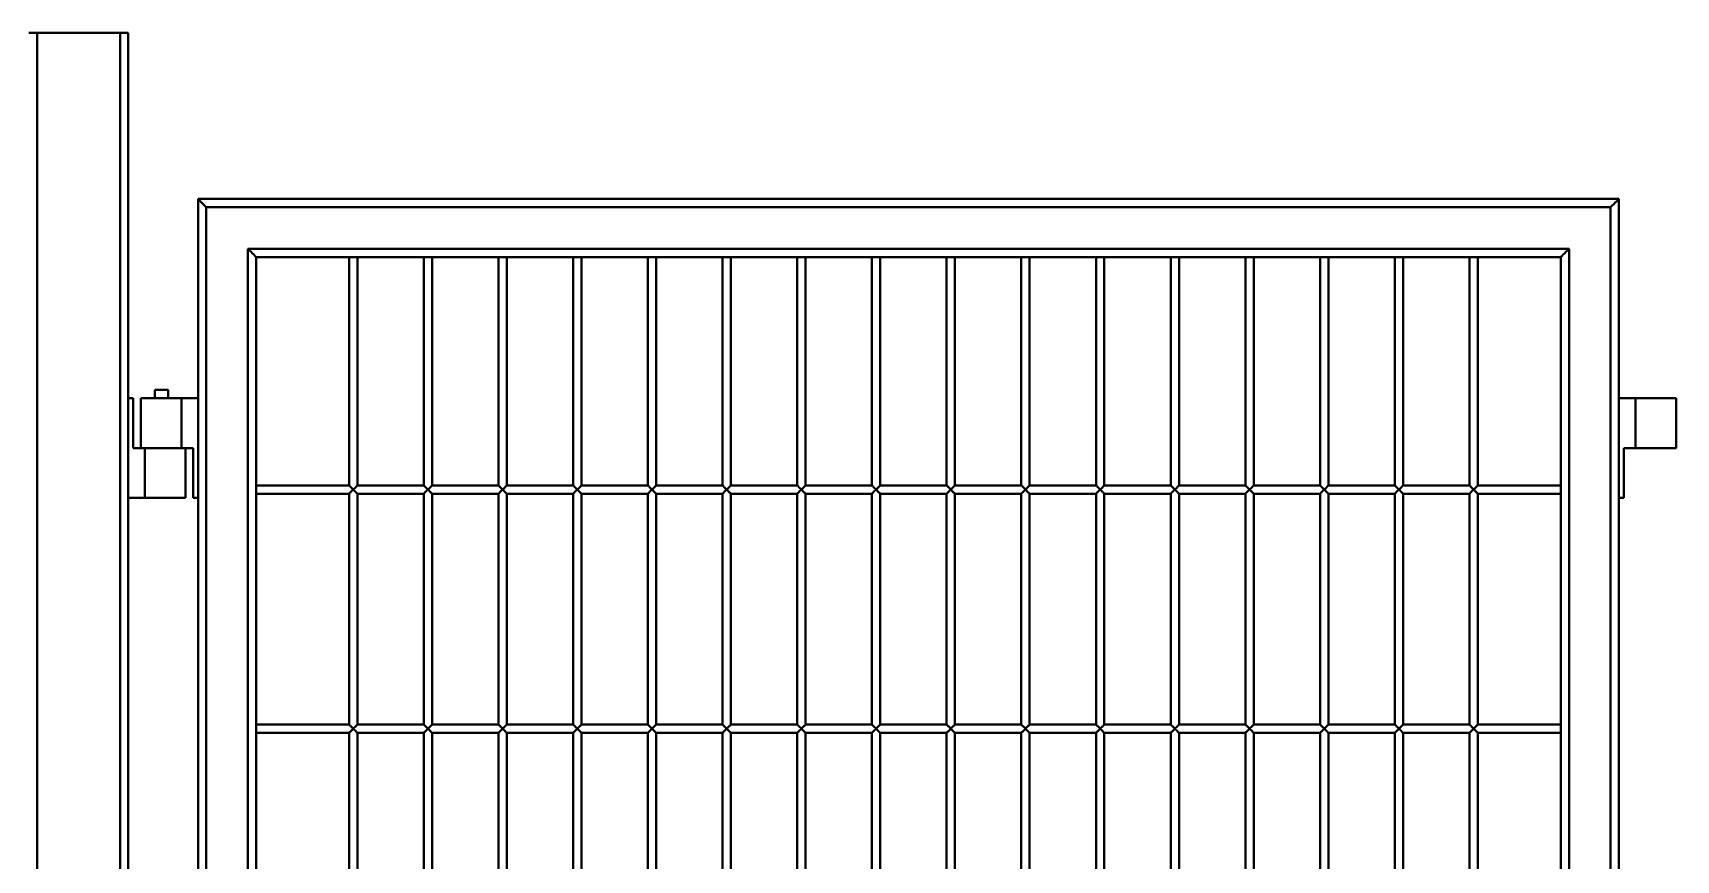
# Model space of a CAD drawing. Header units: millimetres. Extents: x 0 to 297, y 0 to 210.
# Drawn here: x 226.73 to 236.63, y 170.78 to 175.76 of the extents above; entities that cross this region are included whole.
import ezdxf

# ---------------------------------------------------------------- set-up
doc = ezdxf.new("R2010")
doc.units = ezdxf.units.MM
doc.layers.add('轮廓实线层', color=7, linetype='Continuous', lineweight=40)

msp = doc.modelspace()

# ---------------------------------------------------------------- linework, layer by layer
at = {"layer": '轮廓实线层', "color": 7, "linetype": 'Continuous', "lineweight": 40}
for p, q in [((226.7048, 175.7603), (226.7548, 175.7603)), ((226.7548, 175.7603), (226.7548, 155.7603)), ((226.7548, 175.7603), (227.2548, 175.7603)), ((227.2548, 155.7603), (227.2548, 175.7603)), ((227.2548, 175.7603), (227.3048, 175.7603)), ((227.3048, 175.7603), (227.3048, 155.7603)), ((227.7248, 174.7603), (236.2848, 174.7603)), ((227.7248, 156.7603), (227.7248, 174.7603)), ((236.2848, 174.7603), (236.2848, 156.7603)), ((236.2348, 174.7103), (227.7748, 174.7103)), ((227.7748, 174.7103), (227.7748, 156.8103)), ((236.2348, 156.8103), (236.2348, 174.7103)), ((228.0248, 174.4603), (235.9848, 174.4603)), ((228.0248, 157.0603), (228.0248, 174.4603)), ((235.9848, 174.4603), (235.9848, 157.0603)), ((235.9348, 174.4103), (228.0748, 174.4103)), ((228.0748, 174.4103), (228.0748, 157.1103)), ((228.6348, 174.4103), (228.6348, 173.0353)), ((228.6848, 173.0353), (228.6848, 174.4103)), ((229.0848, 174.4103), (229.0848, 173.0353)), ((229.1348, 173.0353), (229.1348, 174.4103)), ((229.5348, 174.4103), (229.5348, 173.0353)), ((229.5848, 173.0353), (229.5848, 174.4103)), ((229.9848, 174.4103), (229.9848, 173.0353)), ((230.0348, 173.0353), (230.0348, 174.4103)), ((230.4348, 174.4103), (230.4348, 173.0353)), ((230.4848, 173.0353), (230.4848, 174.4103)), ((230.8848, 174.4103), (230.8848, 173.0353)), ((230.9348, 173.0353), (230.9348, 174.4103)), ((231.3348, 174.4103), (231.3348, 173.0353)), ((231.3848, 173.0353), (231.3848, 174.4103)), ((231.7848, 174.4103), (231.7848, 173.0353)), ((231.8348, 173.0353), (231.8348, 174.4103)), ((232.2348, 174.4103), (232.2348, 173.0353)), ((232.2848, 173.0353), (232.2848, 174.4103)), ((232.6848, 174.4103), (232.6848, 173.0353)), ((232.7348, 173.0353), (232.7348, 174.4103)), ((233.1348, 174.4103), (233.1348, 173.0353)), ((233.1848, 173.0353), (233.1848, 174.4103)), ((233.5848, 174.4103), (233.5848, 173.0353)), ((233.6348, 173.0353), (233.6348, 174.4103)), ((234.0348, 174.4103), (234.0348, 173.0353)), ((234.0848, 173.0353), (234.0848, 174.4103)), ((234.4848, 174.4103), (234.4848, 173.0353)), ((234.5348, 173.0353), (234.5348, 174.4103)), ((234.9348, 174.4103), (234.9348, 173.0353)), ((234.9848, 173.0353), (234.9848, 174.4103)), ((235.3848, 174.4103), (235.3848, 173.0353)), ((235.4348, 173.0353), (235.4348, 174.4103)), ((235.9348, 157.1103), (235.9348, 174.4103)), ((227.3348, 173.5603), (227.3048, 173.5603)), ((227.3348, 173.2603), (227.3348, 173.5603)), ((227.3798, 173.5603), (227.3798, 173.2603)), ((227.6248, 173.5603), (227.3798, 173.5603)), ((227.4648, 173.6103), (227.4648, 173.5603)), ((227.5448, 173.6103), (227.4648, 173.6103)), ((227.5448, 173.5603), (227.5448, 173.6103)), ((227.6248, 173.5603), (227.6248, 173.2603)), ((227.7248, 173.5603), (227.6248, 173.5603)), ((236.2848, 173.5603), (236.3848, 173.5603)), ((236.3848, 173.5603), (236.6298, 173.5603)), ((236.3848, 173.5603), (236.3848, 173.2603)), ((236.6298, 173.2603), (236.6298, 173.5603)), ((227.4048, 173.2603), (227.3348, 173.2603)), ((227.4048, 172.9603), (227.4048, 173.2603)), ((227.5148, 173.2603), (227.4048, 173.2603)), ((227.6248, 173.2603), (227.5148, 173.2603)), ((227.6248, 173.2603), (227.6948, 173.2603)), ((227.6498, 172.9603), (227.6498, 173.2603)), ((227.6948, 173.2603), (227.6948, 172.9603)), ((236.3148, 173.2603), (236.3148, 172.9603)), ((236.3848, 173.2603), (236.3148, 173.2603)), ((236.3848, 173.2603), (236.6298, 173.2603)), ((227.3048, 172.9603), (227.4048, 172.9603)), ((227.6498, 172.9603), (227.4048, 172.9603)), ((227.6948, 172.9603), (227.7248, 172.9603)), ((228.6348, 173.0353), (228.0748, 173.0353)), ((228.0748, 172.9853), (228.6348, 172.9853)), ((228.6348, 172.9853), (228.6348, 171.5953)), ((229.0848, 173.0353), (228.6848, 173.0353)), ((228.6848, 171.5953), (228.6848, 172.9853)), ((228.6848, 172.9853), (229.0848, 172.9853)), ((229.0848, 172.9853), (229.0848, 171.5953)), ((229.5348, 173.0353), (229.1348, 173.0353)), ((229.1348, 171.5953), (229.1348, 172.9853)), ((229.1348, 172.9853), (229.5348, 172.9853)), ((229.5348, 172.9853), (229.5348, 171.5953)), ((229.9848, 173.0353), (229.5848, 173.0353)), ((229.5848, 171.5953), (229.5848, 172.9853)), ((229.5848, 172.9853), (229.9848, 172.9853)), ((229.9848, 172.9853), (229.9848, 171.5953)), ((230.4348, 173.0353), (230.0348, 173.0353)), ((230.0348, 171.5953), (230.0348, 172.9853)), ((230.0348, 172.9853), (230.4348, 172.9853)), ((230.4348, 172.9853), (230.4348, 171.5953)), ((230.8848, 173.0353), (230.4848, 173.0353)), ((230.4848, 171.5953), (230.4848, 172.9853)), ((230.4848, 172.9853), (230.8848, 172.9853)), ((230.8848, 172.9853), (230.8848, 171.5953)), ((231.3348, 173.0353), (230.9348, 173.0353)), ((230.9348, 171.5953), (230.9348, 172.9853)), ((230.9348, 172.9853), (231.3348, 172.9853)), ((231.3348, 172.9853), (231.3348, 171.5953)), ((231.7848, 173.0353), (231.3848, 173.0353)), ((231.3848, 171.5953), (231.3848, 172.9853)), ((231.3848, 172.9853), (231.7848, 172.9853)), ((231.7848, 172.9853), (231.7848, 171.5953)), ((232.2348, 173.0353), (231.8348, 173.0353)), ((231.8348, 171.5953), (231.8348, 172.9853)), ((231.8348, 172.9853), (232.2348, 172.9853)), ((232.2348, 172.9853), (232.2348, 171.5953)), ((232.6848, 173.0353), (232.2848, 173.0353)), ((232.2848, 171.5953), (232.2848, 172.9853)), ((232.2848, 172.9853), (232.6848, 172.9853)), ((232.6848, 172.9853), (232.6848, 171.5953)), ((233.1348, 173.0353), (232.7348, 173.0353)), ((232.7348, 171.5953), (232.7348, 172.9853)), ((232.7348, 172.9853), (233.1348, 172.9853)), ((233.1348, 172.9853), (233.1348, 171.5953)), ((233.5848, 173.0353), (233.1848, 173.0353)), ((233.1848, 171.5953), (233.1848, 172.9853)), ((233.1848, 172.9853), (233.5848, 172.9853)), ((233.5848, 172.9853), (233.5848, 171.5953)), ((234.0348, 173.0353), (233.6348, 173.0353)), ((233.6348, 171.5953), (233.6348, 172.9853)), ((233.6348, 172.9853), (234.0348, 172.9853)), ((234.0348, 172.9853), (234.0348, 171.5953)), ((234.4848, 173.0353), (234.0848, 173.0353)), ((234.0848, 171.5953), (234.0848, 172.9853)), ((234.0848, 172.9853), (234.4848, 172.9853)), ((234.4848, 172.9853), (234.4848, 171.5953)), ((234.9348, 173.0353), (234.5348, 173.0353)), ((234.5348, 171.5953), (234.5348, 172.9853)), ((234.5348, 172.9853), (234.9348, 172.9853)), ((234.9348, 172.9853), (234.9348, 171.5953)), ((235.3848, 173.0353), (234.9848, 173.0353)), ((234.9848, 171.5953), (234.9848, 172.9853)), ((234.9848, 172.9853), (235.3848, 172.9853)), ((235.3848, 172.9853), (235.3848, 171.5953)), ((235.9348, 173.0353), (235.4348, 173.0353)), ((235.4348, 171.5953), (235.4348, 172.9853)), ((235.4348, 172.9853), (235.9348, 172.9853)), ((236.3148, 172.9603), (236.2848, 172.9603)), ((228.6348, 171.5953), (228.0748, 171.5953)), ((229.0848, 171.5953), (228.6848, 171.5953)), ((229.5348, 171.5953), (229.1348, 171.5953)), ((229.9848, 171.5953), (229.5848, 171.5953)), ((230.4348, 171.5953), (230.0348, 171.5953)), ((230.8848, 171.5953), (230.4848, 171.5953)), ((231.3348, 171.5953), (230.9348, 171.5953)), ((231.7848, 171.5953), (231.3848, 171.5953)), ((232.2348, 171.5953), (231.8348, 171.5953)), ((232.6848, 171.5953), (232.2848, 171.5953)), ((233.1348, 171.5953), (232.7348, 171.5953)), ((233.5848, 171.5953), (233.1848, 171.5953)), ((234.0348, 171.5953), (233.6348, 171.5953)), ((234.4848, 171.5953), (234.0848, 171.5953)), ((234.9348, 171.5953), (234.5348, 171.5953)), ((235.3848, 171.5953), (234.9848, 171.5953)), ((235.9348, 171.5953), (235.4348, 171.5953)), ((228.0748, 171.5453), (228.6348, 171.5453)), ((228.6348, 171.5453), (228.6348, 170.1553)), ((228.6848, 170.1553), (228.6848, 171.5453)), ((228.6848, 171.5453), (229.0848, 171.5453)), ((229.0848, 171.5453), (229.0848, 170.1553)), ((229.1348, 170.1553), (229.1348, 171.5453)), ((229.1348, 171.5453), (229.5348, 171.5453)), ((229.5348, 171.5453), (229.5348, 170.1553)), ((229.5848, 170.1553), (229.5848, 171.5453)), ((229.5848, 171.5453), (229.9848, 171.5453)), ((229.9848, 171.5453), (229.9848, 170.1553)), ((230.0348, 170.1553), (230.0348, 171.5453)), ((230.0348, 171.5453), (230.4348, 171.5453)), ((230.4348, 171.5453), (230.4348, 170.1553)), ((230.4848, 170.1553), (230.4848, 171.5453)), ((230.4848, 171.5453), (230.8848, 171.5453)), ((230.8848, 171.5453), (230.8848, 170.1553)), ((230.9348, 170.1553), (230.9348, 171.5453)), ((230.9348, 171.5453), (231.3348, 171.5453)), ((231.3348, 171.5453), (231.3348, 170.1553)), ((231.3848, 170.1553), (231.3848, 171.5453)), ((231.3848, 171.5453), (231.7848, 171.5453)), ((231.7848, 171.5453), (231.7848, 170.1553)), ((231.8348, 170.1553), (231.8348, 171.5453)), ((231.8348, 171.5453), (232.2348, 171.5453)), ((232.2348, 171.5453), (232.2348, 170.1553)), ((232.2848, 170.1553), (232.2848, 171.5453)), ((232.2848, 171.5453), (232.6848, 171.5453)), ((232.6848, 171.5453), (232.6848, 170.1553)), ((232.7348, 170.1553), (232.7348, 171.5453)), ((232.7348, 171.5453), (233.1348, 171.5453)), ((233.1348, 171.5453), (233.1348, 170.1553)), ((233.1848, 170.1553), (233.1848, 171.5453)), ((233.1848, 171.5453), (233.5848, 171.5453)), ((233.5848, 171.5453), (233.5848, 170.1553)), ((233.6348, 170.1553), (233.6348, 171.5453)), ((233.6348, 171.5453), (234.0348, 171.5453)), ((234.0348, 171.5453), (234.0348, 170.1553)), ((234.0848, 170.1553), (234.0848, 171.5453)), ((234.0848, 171.5453), (234.4848, 171.5453)), ((234.4848, 171.5453), (234.4848, 170.1553)), ((234.5348, 170.1553), (234.5348, 171.5453)), ((234.5348, 171.5453), (234.9348, 171.5453)), ((234.9348, 171.5453), (234.9348, 170.1553)), ((234.9848, 170.1553), (234.9848, 171.5453)), ((234.9848, 171.5453), (235.3848, 171.5453)), ((235.3848, 171.5453), (235.3848, 170.1553)), ((235.4348, 170.1553), (235.4348, 171.5453)), ((235.4348, 171.5453), (235.9348, 171.5453))]:
    msp.add_line(p, q, dxfattribs=at)
at = {"layer": '轮廓实线层', "color": 7, "linetype": 'Continuous', "lineweight": 40, "flags": 128}
for points in [[(227.7748, 174.7103), (227.7661, 174.7189), (227.7577, 174.7274), (227.7498, 174.7353), (227.7427, 174.7424), (227.7365, 174.7486), (227.7315, 174.7536), (227.7278, 174.7572), (227.7256, 174.7595), (227.7248, 174.7603)], [(236.2848, 174.7603), (236.2839, 174.7593), (236.281, 174.7565), (236.2764, 174.7518), (236.2702, 174.7456), (236.2626, 174.738), (236.254, 174.7294), (236.2446, 174.72), (236.2348, 174.7103)], [(228.0748, 174.4103), (228.0739, 174.4112), (228.071, 174.4141), (228.0664, 174.4187), (228.0602, 174.4249), (228.0526, 174.4325), (228.044, 174.4411), (228.0346, 174.4505), (228.0248, 174.4603)], [(235.9848, 174.4603), (235.9751, 174.4505), (235.9657, 174.4411), (235.957, 174.4325), (235.9495, 174.4249), (235.9432, 174.4187), (235.9386, 174.4141), (235.9358, 174.4112), (235.9348, 174.4103)], [(228.6348, 173.0353), (228.6352, 173.0349), (228.6363, 173.0338), (228.6382, 173.0319), (228.6407, 173.0294), (228.6438, 173.0263), (228.6473, 173.0228), (228.6513, 173.0188), (228.6555, 173.0146), (228.6598, 173.0103)], [(228.6598, 173.0103), (228.6555, 173.0059), (228.6513, 173.0017), (228.6473, 172.9978), (228.6438, 172.9942), (228.6407, 172.9911), (228.6382, 172.9886), (228.6363, 172.9868), (228.6352, 172.9856), (228.6348, 172.9853)], [(228.6598, 173.0103), (228.6644, 173.0149), (228.6689, 173.0193), (228.673, 173.0234), (228.6767, 173.0271), (228.6798, 173.0302), (228.6822, 173.0326), (228.6839, 173.0343), (228.6847, 173.0352), (228.6848, 173.0353)], [(228.6848, 172.9853), (228.6847, 172.9854), (228.6839, 172.9862), (228.6822, 172.9879), (228.6798, 172.9903), (228.6767, 172.9934), (228.673, 172.9971), (228.6689, 173.0012), (228.6644, 173.0057), (228.6598, 173.0103)], [(229.0848, 173.0353), (229.0852, 173.0349), (229.0863, 173.0338), (229.0882, 173.0319), (229.0907, 173.0294), (229.0938, 173.0263), (229.0973, 173.0228), (229.1013, 173.0188), (229.1055, 173.0146), (229.1098, 173.0103)], [(229.1098, 173.0103), (229.1055, 173.0059), (229.1013, 173.0017), (229.0973, 172.9978), (229.0938, 172.9942), (229.0907, 172.9911), (229.0882, 172.9886), (229.0863, 172.9868), (229.0852, 172.9856), (229.0848, 172.9853)], [(229.1098, 173.0103), (229.1144, 173.0149), (229.1189, 173.0193), (229.123, 173.0234), (229.1267, 173.0271), (229.1298, 173.0302), (229.1322, 173.0326), (229.1339, 173.0343), (229.1347, 173.0352), (229.1348, 173.0353)], [(229.1348, 172.9853), (229.1347, 172.9854), (229.1339, 172.9862), (229.1322, 172.9879), (229.1298, 172.9903), (229.1267, 172.9934), (229.123, 172.9971), (229.1189, 173.0012), (229.1144, 173.0057), (229.1098, 173.0103)], [(229.5348, 173.0353), (229.5352, 173.0349), (229.5363, 173.0338), (229.5382, 173.0319), (229.5407, 173.0294), (229.5438, 173.0263), (229.5473, 173.0228), (229.5513, 173.0188), (229.5555, 173.0146), (229.5598, 173.0103)], [(229.5598, 173.0103), (229.5555, 173.0059), (229.5513, 173.0017), (229.5473, 172.9978), (229.5438, 172.9942), (229.5407, 172.9911), (229.5382, 172.9886), (229.5363, 172.9868), (229.5352, 172.9856), (229.5348, 172.9853)], [(229.5598, 173.0103), (229.5644, 173.0149), (229.5689, 173.0193), (229.573, 173.0234), (229.5767, 173.0271), (229.5798, 173.0302), (229.5822, 173.0326), (229.5839, 173.0343), (229.5847, 173.0352), (229.5848, 173.0353)], [(229.5848, 172.9853), (229.5847, 172.9854), (229.5839, 172.9862), (229.5822, 172.9879), (229.5798, 172.9903), (229.5767, 172.9934), (229.573, 172.9971), (229.5689, 173.0012), (229.5644, 173.0057), (229.5598, 173.0103)], [(229.9848, 173.0353), (229.9852, 173.0349), (229.9863, 173.0338), (229.9882, 173.0319), (229.9907, 173.0294), (229.9938, 173.0263), (229.9973, 173.0228), (230.0013, 173.0188), (230.0055, 173.0146), (230.0098, 173.0103)], [(230.0098, 173.0103), (230.0055, 173.0059), (230.0013, 173.0017), (229.9973, 172.9978), (229.9938, 172.9942), (229.9907, 172.9911), (229.9882, 172.9886), (229.9863, 172.9868), (229.9852, 172.9856), (229.9848, 172.9853)], [(230.0098, 173.0103), (230.0144, 173.0149), (230.0189, 173.0193), (230.023, 173.0234), (230.0267, 173.0271), (230.0298, 173.0302), (230.0322, 173.0326), (230.0339, 173.0343), (230.0347, 173.0352), (230.0348, 173.0353)], [(230.0348, 172.9853), (230.0347, 172.9854), (230.0339, 172.9862), (230.0322, 172.9879), (230.0298, 172.9903), (230.0267, 172.9934), (230.023, 172.9971), (230.0189, 173.0012), (230.0144, 173.0057), (230.0098, 173.0103)], [(230.4348, 173.0353), (230.4352, 173.0349), (230.4363, 173.0338), (230.4382, 173.0319), (230.4407, 173.0294), (230.4438, 173.0263), (230.4473, 173.0228), (230.4513, 173.0188), (230.4555, 173.0146), (230.4598, 173.0103)], [(230.4598, 173.0103), (230.4555, 173.0059), (230.4513, 173.0017), (230.4473, 172.9978), (230.4438, 172.9942), (230.4407, 172.9911), (230.4382, 172.9886), (230.4363, 172.9868), (230.4352, 172.9856), (230.4348, 172.9853)], [(230.4598, 173.0103), (230.4644, 173.0149), (230.4689, 173.0193), (230.473, 173.0234), (230.4767, 173.0271), (230.4798, 173.0302), (230.4822, 173.0326), (230.4839, 173.0343), (230.4847, 173.0352), (230.4848, 173.0353)], [(230.4848, 172.9853), (230.4847, 172.9854), (230.4839, 172.9862), (230.4822, 172.9879), (230.4798, 172.9903), (230.4767, 172.9934), (230.473, 172.9971), (230.4689, 173.0012), (230.4644, 173.0057), (230.4598, 173.0103)], [(230.8848, 173.0353), (230.8852, 173.0349), (230.8863, 173.0338), (230.8882, 173.0319), (230.8907, 173.0294), (230.8938, 173.0263), (230.8973, 173.0228), (230.9013, 173.0188), (230.9055, 173.0146), (230.9098, 173.0103)], [(230.9098, 173.0103), (230.9055, 173.0059), (230.9013, 173.0017), (230.8973, 172.9978), (230.8938, 172.9942), (230.8907, 172.9911), (230.8882, 172.9886), (230.8863, 172.9868), (230.8852, 172.9856), (230.8848, 172.9853)], [(230.9098, 173.0103), (230.9144, 173.0149), (230.9189, 173.0193), (230.923, 173.0234), (230.9267, 173.0271), (230.9298, 173.0302), (230.9322, 173.0326), (230.9339, 173.0343), (230.9347, 173.0352), (230.9348, 173.0353)], [(230.9348, 172.9853), (230.9347, 172.9854), (230.9339, 172.9862), (230.9322, 172.9879), (230.9298, 172.9903), (230.9267, 172.9934), (230.923, 172.9971), (230.9189, 173.0012), (230.9144, 173.0057), (230.9098, 173.0103)], [(231.3348, 173.0353), (231.3352, 173.0349), (231.3363, 173.0338), (231.3382, 173.0319), (231.3407, 173.0294), (231.3438, 173.0263), (231.3473, 173.0228), (231.3513, 173.0188), (231.3555, 173.0146), (231.3598, 173.0103)], [(231.3598, 173.0103), (231.3555, 173.0059), (231.3513, 173.0017), (231.3473, 172.9978), (231.3438, 172.9942), (231.3407, 172.9911), (231.3382, 172.9886), (231.3363, 172.9868), (231.3352, 172.9856), (231.3348, 172.9853)], [(231.3598, 173.0103), (231.3644, 173.0149), (231.3689, 173.0193), (231.373, 173.0234), (231.3767, 173.0271), (231.3798, 173.0302), (231.3822, 173.0326), (231.3839, 173.0343), (231.3847, 173.0352), (231.3848, 173.0353)], [(231.3848, 172.9853), (231.3847, 172.9854), (231.3839, 172.9862), (231.3822, 172.9879), (231.3798, 172.9903), (231.3767, 172.9934), (231.373, 172.9971), (231.3689, 173.0012), (231.3644, 173.0057), (231.3598, 173.0103)], [(231.7848, 173.0353), (231.7852, 173.0349), (231.7863, 173.0338), (231.7882, 173.0319), (231.7907, 173.0294), (231.7938, 173.0263), (231.7973, 173.0228), (231.8013, 173.0188), (231.8055, 173.0146), (231.8098, 173.0103)], [(231.8098, 173.0103), (231.8055, 173.0059), (231.8013, 173.0017), (231.7973, 172.9978), (231.7938, 172.9942), (231.7907, 172.9911), (231.7882, 172.9886), (231.7863, 172.9868), (231.7852, 172.9856), (231.7848, 172.9853)], [(231.8098, 173.0103), (231.8144, 173.0149), (231.8189, 173.0193), (231.823, 173.0234), (231.8267, 173.0271), (231.8298, 173.0302), (231.8322, 173.0326), (231.8339, 173.0343), (231.8347, 173.0352), (231.8348, 173.0353)], [(231.8348, 172.9853), (231.8347, 172.9854), (231.8339, 172.9862), (231.8322, 172.9879), (231.8298, 172.9903), (231.8267, 172.9934), (231.823, 172.9971), (231.8189, 173.0012), (231.8144, 173.0057), (231.8098, 173.0103)], [(232.2348, 173.0353), (232.2352, 173.0349), (232.2363, 173.0338), (232.2382, 173.0319), (232.2407, 173.0294), (232.2438, 173.0263), (232.2473, 173.0228), (232.2513, 173.0188), (232.2555, 173.0146), (232.2598, 173.0103)], [(232.2598, 173.0103), (232.2555, 173.0059), (232.2513, 173.0017), (232.2473, 172.9978), (232.2438, 172.9942), (232.2407, 172.9911), (232.2382, 172.9886), (232.2363, 172.9868), (232.2352, 172.9856), (232.2348, 172.9853)], [(232.2598, 173.0103), (232.2644, 173.0149), (232.2689, 173.0193), (232.273, 173.0234), (232.2767, 173.0271), (232.2798, 173.0302), (232.2822, 173.0326), (232.2839, 173.0343), (232.2847, 173.0352), (232.2848, 173.0353)], [(232.2848, 172.9853), (232.2847, 172.9854), (232.2839, 172.9862), (232.2822, 172.9879), (232.2798, 172.9903), (232.2767, 172.9934), (232.273, 172.9971), (232.2689, 173.0012), (232.2644, 173.0057), (232.2598, 173.0103)], [(232.6848, 173.0353), (232.6852, 173.0349), (232.6863, 173.0338), (232.6882, 173.0319), (232.6907, 173.0294), (232.6938, 173.0263), (232.6973, 173.0228), (232.7013, 173.0188), (232.7055, 173.0146), (232.7098, 173.0103)], [(232.7098, 173.0103), (232.7055, 173.0059), (232.7013, 173.0017), (232.6973, 172.9978), (232.6938, 172.9942), (232.6907, 172.9911), (232.6882, 172.9886), (232.6863, 172.9868), (232.6852, 172.9856), (232.6848, 172.9853)], [(232.7098, 173.0103), (232.7144, 173.0149), (232.7189, 173.0193), (232.723, 173.0234), (232.7267, 173.0271), (232.7298, 173.0302), (232.7322, 173.0326), (232.7339, 173.0343), (232.7347, 173.0352), (232.7348, 173.0353)], [(232.7348, 172.9853), (232.7347, 172.9854), (232.7339, 172.9862), (232.7322, 172.9879), (232.7298, 172.9903), (232.7267, 172.9934), (232.723, 172.9971), (232.7189, 173.0012), (232.7144, 173.0057), (232.7098, 173.0103)], [(233.1348, 173.0353), (233.1352, 173.0349), (233.1363, 173.0338), (233.1382, 173.0319), (233.1407, 173.0294), (233.1438, 173.0263), (233.1473, 173.0228), (233.1513, 173.0188), (233.1555, 173.0146), (233.1598, 173.0103)], [(233.1598, 173.0103), (233.1555, 173.0059), (233.1513, 173.0017), (233.1473, 172.9978), (233.1438, 172.9942), (233.1407, 172.9911), (233.1382, 172.9886), (233.1363, 172.9868), (233.1352, 172.9856), (233.1348, 172.9853)], [(233.1598, 173.0103), (233.1644, 173.0149), (233.1689, 173.0193), (233.173, 173.0234), (233.1767, 173.0271), (233.1798, 173.0302), (233.1822, 173.0326), (233.1839, 173.0343), (233.1847, 173.0352), (233.1848, 173.0353)], [(233.1848, 172.9853), (233.1847, 172.9854), (233.1839, 172.9862), (233.1822, 172.9879), (233.1798, 172.9903), (233.1767, 172.9934), (233.173, 172.9971), (233.1689, 173.0012), (233.1644, 173.0057), (233.1598, 173.0103)], [(233.5848, 173.0353), (233.5852, 173.0349), (233.5863, 173.0338), (233.5882, 173.0319), (233.5907, 173.0294), (233.5938, 173.0263), (233.5973, 173.0228), (233.6013, 173.0188), (233.6055, 173.0146), (233.6098, 173.0103)], [(233.6098, 173.0103), (233.6055, 173.0059), (233.6013, 173.0017), (233.5973, 172.9978), (233.5938, 172.9942), (233.5907, 172.9911), (233.5882, 172.9886), (233.5863, 172.9868), (233.5852, 172.9856), (233.5848, 172.9853)], [(233.6098, 173.0103), (233.6144, 173.0149), (233.6189, 173.0193), (233.623, 173.0234), (233.6267, 173.0271), (233.6298, 173.0302), (233.6322, 173.0326), (233.6339, 173.0343), (233.6347, 173.0352), (233.6348, 173.0353)], [(233.6348, 172.9853), (233.6347, 172.9854), (233.6339, 172.9862), (233.6322, 172.9879), (233.6298, 172.9903), (233.6267, 172.9934), (233.623, 172.9971), (233.6189, 173.0012), (233.6144, 173.0057), (233.6098, 173.0103)], [(234.0348, 173.0353), (234.0352, 173.0349), (234.0363, 173.0338), (234.0382, 173.0319), (234.0407, 173.0294), (234.0438, 173.0263), (234.0473, 173.0228), (234.0513, 173.0188), (234.0555, 173.0146), (234.0598, 173.0103)], [(234.0598, 173.0103), (234.0555, 173.0059), (234.0513, 173.0017), (234.0473, 172.9978), (234.0438, 172.9942), (234.0407, 172.9911), (234.0382, 172.9886), (234.0363, 172.9868), (234.0352, 172.9856), (234.0348, 172.9853)], [(234.0598, 173.0103), (234.0644, 173.0149), (234.0689, 173.0193), (234.073, 173.0234), (234.0767, 173.0271), (234.0798, 173.0302), (234.0822, 173.0326), (234.0839, 173.0343), (234.0847, 173.0352), (234.0848, 173.0353)], [(234.0848, 172.9853), (234.0847, 172.9854), (234.0839, 172.9862), (234.0822, 172.9879), (234.0798, 172.9903), (234.0767, 172.9934), (234.073, 172.9971), (234.0689, 173.0012), (234.0644, 173.0057), (234.0598, 173.0103)], [(234.4848, 173.0353), (234.4852, 173.0349), (234.4863, 173.0338), (234.4882, 173.0319), (234.4907, 173.0294), (234.4938, 173.0263), (234.4973, 173.0228), (234.5013, 173.0188), (234.5055, 173.0146), (234.5098, 173.0103)], [(234.5098, 173.0103), (234.5055, 173.0059), (234.5013, 173.0017), (234.4973, 172.9978), (234.4938, 172.9942), (234.4907, 172.9911), (234.4882, 172.9886), (234.4863, 172.9868), (234.4852, 172.9856), (234.4848, 172.9853)], [(234.5098, 173.0103), (234.5144, 173.0149), (234.5189, 173.0193), (234.523, 173.0234), (234.5267, 173.0271), (234.5298, 173.0302), (234.5322, 173.0326), (234.5339, 173.0343), (234.5347, 173.0352), (234.5348, 173.0353)], [(234.5348, 172.9853), (234.5347, 172.9854), (234.5339, 172.9862), (234.5322, 172.9879), (234.5298, 172.9903), (234.5267, 172.9934), (234.523, 172.9971), (234.5189, 173.0012), (234.5144, 173.0057), (234.5098, 173.0103)], [(234.9348, 173.0353), (234.9352, 173.0349), (234.9363, 173.0338), (234.9382, 173.0319), (234.9407, 173.0294), (234.9438, 173.0263), (234.9473, 173.0228), (234.9513, 173.0188), (234.9555, 173.0146), (234.9598, 173.0103)], [(234.9598, 173.0103), (234.9555, 173.0059), (234.9513, 173.0017), (234.9473, 172.9978), (234.9438, 172.9942), (234.9407, 172.9911), (234.9382, 172.9886), (234.9363, 172.9868), (234.9352, 172.9856), (234.9348, 172.9853)], [(234.9598, 173.0103), (234.9644, 173.0149), (234.9689, 173.0193), (234.973, 173.0234), (234.9767, 173.0271), (234.9798, 173.0302), (234.9822, 173.0326), (234.9839, 173.0343), (234.9847, 173.0352), (234.9848, 173.0353)], [(234.9848, 172.9853), (234.9847, 172.9854), (234.9839, 172.9862), (234.9822, 172.9879), (234.9798, 172.9903), (234.9767, 172.9934), (234.973, 172.9971), (234.9689, 173.0012), (234.9644, 173.0057), (234.9598, 173.0103)], [(235.3848, 173.0353), (235.3852, 173.0349), (235.3863, 173.0338), (235.3882, 173.0319), (235.3907, 173.0294), (235.3938, 173.0263), (235.3973, 173.0228), (235.4013, 173.0188), (235.4055, 173.0146), (235.4098, 173.0103)], [(235.4098, 173.0103), (235.4055, 173.0059), (235.4013, 173.0017), (235.3973, 172.9978), (235.3938, 172.9942), (235.3907, 172.9911), (235.3882, 172.9886), (235.3863, 172.9868), (235.3852, 172.9856), (235.3848, 172.9853)], [(235.4098, 173.0103), (235.4144, 173.0149), (235.4189, 173.0193), (235.423, 173.0234), (235.4267, 173.0271), (235.4298, 173.0302), (235.4322, 173.0326), (235.4339, 173.0343), (235.4347, 173.0352), (235.4348, 173.0353)], [(235.4348, 172.9853), (235.4347, 172.9854), (235.4339, 172.9862), (235.4322, 172.9879), (235.4298, 172.9903), (235.4267, 172.9934), (235.423, 172.9971), (235.4189, 173.0012), (235.4144, 173.0057), (235.4098, 173.0103)], [(228.6348, 171.5953), (228.6352, 171.5949), (228.6363, 171.5938), (228.6382, 171.5919), (228.6407, 171.5894), (228.6438, 171.5863), (228.6473, 171.5828), (228.6513, 171.5788), (228.6555, 171.5746), (228.6598, 171.5703)], [(228.6598, 171.5703), (228.6555, 171.5659), (228.6513, 171.5617), (228.6473, 171.5578), (228.6438, 171.5542), (228.6407, 171.5511), (228.6382, 171.5486), (228.6363, 171.5468), (228.6352, 171.5456), (228.6348, 171.5453)], [(228.6598, 171.5703), (228.6644, 171.5749), (228.6689, 171.5793), (228.673, 171.5834), (228.6767, 171.5871), (228.6798, 171.5902), (228.6822, 171.5926), (228.6839, 171.5943), (228.6847, 171.5952), (228.6848, 171.5953)], [(228.6848, 171.5453), (228.6847, 171.5454), (228.6839, 171.5462), (228.6822, 171.5479), (228.6798, 171.5503), (228.6767, 171.5534), (228.673, 171.5571), (228.6689, 171.5612), (228.6644, 171.5657), (228.6598, 171.5703)], [(229.0848, 171.5953), (229.0852, 171.5949), (229.0863, 171.5938), (229.0882, 171.5919), (229.0907, 171.5894), (229.0938, 171.5863), (229.0973, 171.5828), (229.1013, 171.5788), (229.1055, 171.5746), (229.1098, 171.5703)], [(229.1098, 171.5703), (229.1055, 171.5659), (229.1013, 171.5617), (229.0973, 171.5578), (229.0938, 171.5542), (229.0907, 171.5511), (229.0882, 171.5486), (229.0863, 171.5468), (229.0852, 171.5456), (229.0848, 171.5453)], [(229.1098, 171.5703), (229.1144, 171.5749), (229.1189, 171.5793), (229.123, 171.5834), (229.1267, 171.5871), (229.1298, 171.5902), (229.1322, 171.5926), (229.1339, 171.5943), (229.1347, 171.5952), (229.1348, 171.5953)], [(229.1348, 171.5453), (229.1347, 171.5454), (229.1339, 171.5462), (229.1322, 171.5479), (229.1298, 171.5503), (229.1267, 171.5534), (229.123, 171.5571), (229.1189, 171.5612), (229.1144, 171.5657), (229.1098, 171.5703)], [(229.5348, 171.5953), (229.5352, 171.5949), (229.5363, 171.5938), (229.5382, 171.5919), (229.5407, 171.5894), (229.5438, 171.5863), (229.5473, 171.5828), (229.5513, 171.5788), (229.5555, 171.5746), (229.5598, 171.5703)], [(229.5598, 171.5703), (229.5555, 171.5659), (229.5513, 171.5617), (229.5473, 171.5578), (229.5438, 171.5542), (229.5407, 171.5511), (229.5382, 171.5486), (229.5363, 171.5468), (229.5352, 171.5456), (229.5348, 171.5453)], [(229.5598, 171.5703), (229.5644, 171.5749), (229.5689, 171.5793), (229.573, 171.5834), (229.5767, 171.5871), (229.5798, 171.5902), (229.5822, 171.5926), (229.5839, 171.5943), (229.5847, 171.5952), (229.5848, 171.5953)], [(229.5848, 171.5453), (229.5847, 171.5454), (229.5839, 171.5462), (229.5822, 171.5479), (229.5798, 171.5503), (229.5767, 171.5534), (229.573, 171.5571), (229.5689, 171.5612), (229.5644, 171.5657), (229.5598, 171.5703)], [(229.9848, 171.5953), (229.9852, 171.5949), (229.9863, 171.5938), (229.9882, 171.5919), (229.9907, 171.5894), (229.9938, 171.5863), (229.9973, 171.5828), (230.0013, 171.5788), (230.0055, 171.5746), (230.0098, 171.5703)], [(230.0098, 171.5703), (230.0055, 171.5659), (230.0013, 171.5617), (229.9973, 171.5578), (229.9938, 171.5542), (229.9907, 171.5511), (229.9882, 171.5486), (229.9863, 171.5468), (229.9852, 171.5456), (229.9848, 171.5453)], [(230.0098, 171.5703), (230.0144, 171.5749), (230.0189, 171.5793), (230.023, 171.5834), (230.0267, 171.5871), (230.0298, 171.5902), (230.0322, 171.5926), (230.0339, 171.5943), (230.0347, 171.5952), (230.0348, 171.5953)], [(230.0348, 171.5453), (230.0347, 171.5454), (230.0339, 171.5462), (230.0322, 171.5479), (230.0298, 171.5503), (230.0267, 171.5534), (230.023, 171.5571), (230.0189, 171.5612), (230.0144, 171.5657), (230.0098, 171.5703)], [(230.4348, 171.5953), (230.4352, 171.5949), (230.4363, 171.5938), (230.4382, 171.5919), (230.4407, 171.5894), (230.4438, 171.5863), (230.4473, 171.5828), (230.4513, 171.5788), (230.4555, 171.5746), (230.4598, 171.5703)], [(230.4598, 171.5703), (230.4555, 171.5659), (230.4513, 171.5617), (230.4473, 171.5578), (230.4438, 171.5542), (230.4407, 171.5511), (230.4382, 171.5486), (230.4363, 171.5468), (230.4352, 171.5456), (230.4348, 171.5453)], [(230.4598, 171.5703), (230.4644, 171.5749), (230.4689, 171.5793), (230.473, 171.5834), (230.4767, 171.5871), (230.4798, 171.5902), (230.4822, 171.5926), (230.4839, 171.5943), (230.4847, 171.5952), (230.4848, 171.5953)], [(230.4848, 171.5453), (230.4847, 171.5454), (230.4839, 171.5462), (230.4822, 171.5479), (230.4798, 171.5503), (230.4767, 171.5534), (230.473, 171.5571), (230.4689, 171.5612), (230.4644, 171.5657), (230.4598, 171.5703)], [(230.8848, 171.5953), (230.8852, 171.5949), (230.8863, 171.5938), (230.8882, 171.5919), (230.8907, 171.5894), (230.8938, 171.5863), (230.8973, 171.5828), (230.9013, 171.5788), (230.9055, 171.5746), (230.9098, 171.5703)], [(230.9098, 171.5703), (230.9055, 171.5659), (230.9013, 171.5617), (230.8973, 171.5578), (230.8938, 171.5542), (230.8907, 171.5511), (230.8882, 171.5486), (230.8863, 171.5468), (230.8852, 171.5456), (230.8848, 171.5453)], [(230.9098, 171.5703), (230.9144, 171.5749), (230.9189, 171.5793), (230.923, 171.5834), (230.9267, 171.5871), (230.9298, 171.5902), (230.9322, 171.5926), (230.9339, 171.5943), (230.9347, 171.5952), (230.9348, 171.5953)], [(230.9348, 171.5453), (230.9347, 171.5454), (230.9339, 171.5462), (230.9322, 171.5479), (230.9298, 171.5503), (230.9267, 171.5534), (230.923, 171.5571), (230.9189, 171.5612), (230.9144, 171.5657), (230.9098, 171.5703)], [(231.3348, 171.5953), (231.3352, 171.5949), (231.3363, 171.5938), (231.3382, 171.5919), (231.3407, 171.5894), (231.3438, 171.5863), (231.3473, 171.5828), (231.3513, 171.5788), (231.3555, 171.5746), (231.3598, 171.5703)], [(231.3598, 171.5703), (231.3555, 171.5659), (231.3513, 171.5617), (231.3473, 171.5578), (231.3438, 171.5542), (231.3407, 171.5511), (231.3382, 171.5486), (231.3363, 171.5468), (231.3352, 171.5456), (231.3348, 171.5453)], [(231.3598, 171.5703), (231.3644, 171.5749), (231.3689, 171.5793), (231.373, 171.5834), (231.3767, 171.5871), (231.3798, 171.5902), (231.3822, 171.5926), (231.3839, 171.5943), (231.3847, 171.5952), (231.3848, 171.5953)], [(231.3848, 171.5453), (231.3847, 171.5454), (231.3839, 171.5462), (231.3822, 171.5479), (231.3798, 171.5503), (231.3767, 171.5534), (231.373, 171.5571), (231.3689, 171.5612), (231.3644, 171.5657), (231.3598, 171.5703)], [(231.7848, 171.5953), (231.7852, 171.5949), (231.7863, 171.5938), (231.7882, 171.5919), (231.7907, 171.5894), (231.7938, 171.5863), (231.7973, 171.5828), (231.8013, 171.5788), (231.8055, 171.5746), (231.8098, 171.5703)], [(231.8098, 171.5703), (231.8055, 171.5659), (231.8013, 171.5617), (231.7973, 171.5578), (231.7938, 171.5542), (231.7907, 171.5511), (231.7882, 171.5486), (231.7863, 171.5468), (231.7852, 171.5456), (231.7848, 171.5453)], [(231.8098, 171.5703), (231.8144, 171.5749), (231.8189, 171.5793), (231.823, 171.5834), (231.8267, 171.5871), (231.8298, 171.5902), (231.8322, 171.5926), (231.8339, 171.5943), (231.8347, 171.5952), (231.8348, 171.5953)], [(231.8348, 171.5453), (231.8347, 171.5454), (231.8339, 171.5462), (231.8322, 171.5479), (231.8298, 171.5503), (231.8267, 171.5534), (231.823, 171.5571), (231.8189, 171.5612), (231.8144, 171.5657), (231.8098, 171.5703)], [(232.2348, 171.5953), (232.2352, 171.5949), (232.2363, 171.5938), (232.2382, 171.5919), (232.2407, 171.5894), (232.2438, 171.5863), (232.2473, 171.5828), (232.2513, 171.5788), (232.2555, 171.5746), (232.2598, 171.5703)], [(232.2598, 171.5703), (232.2555, 171.5659), (232.2513, 171.5617), (232.2473, 171.5578), (232.2438, 171.5542), (232.2407, 171.5511), (232.2382, 171.5486), (232.2363, 171.5468), (232.2352, 171.5456), (232.2348, 171.5453)], [(232.2598, 171.5703), (232.2644, 171.5749), (232.2689, 171.5793), (232.273, 171.5834), (232.2767, 171.5871), (232.2798, 171.5902), (232.2822, 171.5926), (232.2839, 171.5943), (232.2847, 171.5952), (232.2848, 171.5953)], [(232.2848, 171.5453), (232.2847, 171.5454), (232.2839, 171.5462), (232.2822, 171.5479), (232.2798, 171.5503), (232.2767, 171.5534), (232.273, 171.5571), (232.2689, 171.5612), (232.2644, 171.5657), (232.2598, 171.5703)], [(232.6848, 171.5953), (232.6852, 171.5949), (232.6863, 171.5938), (232.6882, 171.5919), (232.6907, 171.5894), (232.6938, 171.5863), (232.6973, 171.5828), (232.7013, 171.5788), (232.7055, 171.5746), (232.7098, 171.5703)], [(232.7098, 171.5703), (232.7055, 171.5659), (232.7013, 171.5617), (232.6973, 171.5578), (232.6938, 171.5542), (232.6907, 171.5511), (232.6882, 171.5486), (232.6863, 171.5468), (232.6852, 171.5456), (232.6848, 171.5453)], [(232.7098, 171.5703), (232.7144, 171.5749), (232.7189, 171.5793), (232.723, 171.5834), (232.7267, 171.5871), (232.7298, 171.5902), (232.7322, 171.5926), (232.7339, 171.5943), (232.7347, 171.5952), (232.7348, 171.5953)], [(232.7348, 171.5453), (232.7347, 171.5454), (232.7339, 171.5462), (232.7322, 171.5479), (232.7298, 171.5503), (232.7267, 171.5534), (232.723, 171.5571), (232.7189, 171.5612), (232.7144, 171.5657), (232.7098, 171.5703)], [(233.1348, 171.5953), (233.1352, 171.5949), (233.1363, 171.5938), (233.1382, 171.5919), (233.1407, 171.5894), (233.1438, 171.5863), (233.1473, 171.5828), (233.1513, 171.5788), (233.1555, 171.5746), (233.1598, 171.5703)], [(233.1598, 171.5703), (233.1555, 171.5659), (233.1513, 171.5617), (233.1473, 171.5578), (233.1438, 171.5542), (233.1407, 171.5511), (233.1382, 171.5486), (233.1363, 171.5468), (233.1352, 171.5456), (233.1348, 171.5453)], [(233.1598, 171.5703), (233.1644, 171.5749), (233.1689, 171.5793), (233.173, 171.5834), (233.1767, 171.5871), (233.1798, 171.5902), (233.1822, 171.5926), (233.1839, 171.5943), (233.1847, 171.5952), (233.1848, 171.5953)], [(233.1848, 171.5453), (233.1847, 171.5454), (233.1839, 171.5462), (233.1822, 171.5479), (233.1798, 171.5503), (233.1767, 171.5534), (233.173, 171.5571), (233.1689, 171.5612), (233.1644, 171.5657), (233.1598, 171.5703)], [(233.5848, 171.5953), (233.5852, 171.5949), (233.5863, 171.5938), (233.5882, 171.5919), (233.5907, 171.5894), (233.5938, 171.5863), (233.5973, 171.5828), (233.6013, 171.5788), (233.6055, 171.5746), (233.6098, 171.5703)], [(233.6098, 171.5703), (233.6055, 171.5659), (233.6013, 171.5617), (233.5973, 171.5578), (233.5938, 171.5542), (233.5907, 171.5511), (233.5882, 171.5486), (233.5863, 171.5468), (233.5852, 171.5456), (233.5848, 171.5453)], [(233.6098, 171.5703), (233.6144, 171.5749), (233.6189, 171.5793), (233.623, 171.5834), (233.6267, 171.5871), (233.6298, 171.5902), (233.6322, 171.5926), (233.6339, 171.5943), (233.6347, 171.5952), (233.6348, 171.5953)], [(233.6348, 171.5453), (233.6347, 171.5454), (233.6339, 171.5462), (233.6322, 171.5479), (233.6298, 171.5503), (233.6267, 171.5534), (233.623, 171.5571), (233.6189, 171.5612), (233.6144, 171.5657), (233.6098, 171.5703)], [(234.0348, 171.5953), (234.0352, 171.5949), (234.0363, 171.5938), (234.0382, 171.5919), (234.0407, 171.5894), (234.0438, 171.5863), (234.0473, 171.5828), (234.0513, 171.5788), (234.0555, 171.5746), (234.0598, 171.5703)], [(234.0598, 171.5703), (234.0555, 171.5659), (234.0513, 171.5617), (234.0473, 171.5578), (234.0438, 171.5542), (234.0407, 171.5511), (234.0382, 171.5486), (234.0363, 171.5468), (234.0352, 171.5456), (234.0348, 171.5453)], [(234.0598, 171.5703), (234.0644, 171.5749), (234.0689, 171.5793), (234.073, 171.5834), (234.0767, 171.5871), (234.0798, 171.5902), (234.0822, 171.5926), (234.0839, 171.5943), (234.0847, 171.5952), (234.0848, 171.5953)], [(234.0848, 171.5453), (234.0847, 171.5454), (234.0839, 171.5462), (234.0822, 171.5479), (234.0798, 171.5503), (234.0767, 171.5534), (234.073, 171.5571), (234.0689, 171.5612), (234.0644, 171.5657), (234.0598, 171.5703)], [(234.4848, 171.5953), (234.4852, 171.5949), (234.4863, 171.5938), (234.4882, 171.5919), (234.4907, 171.5894), (234.4938, 171.5863), (234.4973, 171.5828), (234.5013, 171.5788), (234.5055, 171.5746), (234.5098, 171.5703)], [(234.5098, 171.5703), (234.5055, 171.5659), (234.5013, 171.5617), (234.4973, 171.5578), (234.4938, 171.5542), (234.4907, 171.5511), (234.4882, 171.5486), (234.4863, 171.5468), (234.4852, 171.5456), (234.4848, 171.5453)], [(234.5098, 171.5703), (234.5144, 171.5749), (234.5189, 171.5793), (234.523, 171.5834), (234.5267, 171.5871), (234.5298, 171.5902), (234.5322, 171.5926), (234.5339, 171.5943), (234.5347, 171.5952), (234.5348, 171.5953)], [(234.5348, 171.5453), (234.5347, 171.5454), (234.5339, 171.5462), (234.5322, 171.5479), (234.5298, 171.5503), (234.5267, 171.5534), (234.523, 171.5571), (234.5189, 171.5612), (234.5144, 171.5657), (234.5098, 171.5703)], [(234.9348, 171.5953), (234.9352, 171.5949), (234.9363, 171.5938), (234.9382, 171.5919), (234.9407, 171.5894), (234.9438, 171.5863), (234.9473, 171.5828), (234.9513, 171.5788), (234.9555, 171.5746), (234.9598, 171.5703)], [(234.9598, 171.5703), (234.9555, 171.5659), (234.9513, 171.5617), (234.9473, 171.5578), (234.9438, 171.5542), (234.9407, 171.5511), (234.9382, 171.5486), (234.9363, 171.5468), (234.9352, 171.5456), (234.9348, 171.5453)], [(234.9598, 171.5703), (234.9644, 171.5749), (234.9689, 171.5793), (234.973, 171.5834), (234.9767, 171.5871), (234.9798, 171.5902), (234.9822, 171.5926), (234.9839, 171.5943), (234.9847, 171.5952), (234.9848, 171.5953)], [(234.9848, 171.5453), (234.9847, 171.5454), (234.9839, 171.5462), (234.9822, 171.5479), (234.9798, 171.5503), (234.9767, 171.5534), (234.973, 171.5571), (234.9689, 171.5612), (234.9644, 171.5657), (234.9598, 171.5703)], [(235.3848, 171.5953), (235.3852, 171.5949), (235.3863, 171.5938), (235.3882, 171.5919), (235.3907, 171.5894), (235.3938, 171.5863), (235.3973, 171.5828), (235.4013, 171.5788), (235.4055, 171.5746), (235.4098, 171.5703)], [(235.4098, 171.5703), (235.4055, 171.5659), (235.4013, 171.5617), (235.3973, 171.5578), (235.3938, 171.5542), (235.3907, 171.5511), (235.3882, 171.5486), (235.3863, 171.5468), (235.3852, 171.5456), (235.3848, 171.5453)], [(235.4098, 171.5703), (235.4144, 171.5749), (235.4189, 171.5793), (235.423, 171.5834), (235.4267, 171.5871), (235.4298, 171.5902), (235.4322, 171.5926), (235.4339, 171.5943), (235.4347, 171.5952), (235.4348, 171.5953)], [(235.4348, 171.5453), (235.4347, 171.5454), (235.4339, 171.5462), (235.4322, 171.5479), (235.4298, 171.5503), (235.4267, 171.5534), (235.423, 171.5571), (235.4189, 171.5612), (235.4144, 171.5657), (235.4098, 171.5703)]]:
    msp.add_lwpolyline(points, dxfattribs=at)

doc.saveas('drawing.dxf')
